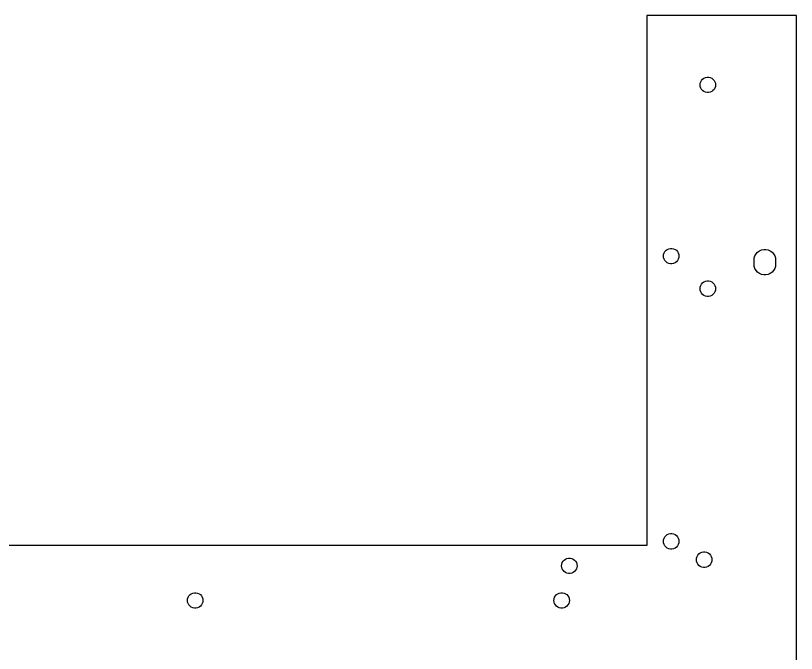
# Model space of a CAD drawing. Extents: x 0 to 383, y 0 to 350.
# Drawn here: x 191.7 to 383.3, y 193.5 to 349.8 of the extents above; entities that cross this region are included whole.
import ezdxf

# ---------------------------------------------------------------- set-up
doc = ezdxf.new("R2010")
doc.units = 0
doc.layers.add('Layer_1', color=7, linetype='CONTINUOUS')

msp = doc.modelspace()

# ---------------------------------------------------------------- linework, layer by layer
at = {"layer": 'Layer_1', "color": 5}
for points in [[(41.945139, 100.00698), (125.83576, 100.00698), (125.83576, 0.2495), (383.25018, 0.2495), (383.25018, 349.75009), (346.548, 349.75009), (346.548, 219.935665), (38.949045, 219.935665), (38.949045, 349.75009), (0.2495, 349.75009), (0.2495, 0.2495), (41.945139, 0.2495)], [(361.32975, 330.887046), (360.94224, 330.970186), (360.57988, 331.131937), (360.25942, 331.364737), (359.99368, 331.659138), (359.79514, 332.00267), (359.67323, 332.380214), (359.63133, 332.774651), (359.67323, 333.169051), (359.79514, 333.546595), (359.99368, 333.890128), (360.25942, 334.184907), (360.57988, 334.417329), (360.94224, 334.57908), (361.32975, 334.66222), (361.72722, 334.66222), (362.11471, 334.57908), (362.47707, 334.417329), (362.79754, 334.184907), (363.06327, 333.890128), (363.2622, 333.546595), (363.38412, 333.169051), (363.42602, 332.774651), (363.38412, 332.380214), (363.2622, 332.00267), (363.06327, 331.659138), (362.79754, 331.364737), (362.47707, 331.131937), (362.11471, 330.970186), (361.72722, 330.887046)], [(352.34145, 288.946829), (351.95395, 289.029969), (351.59144, 289.191719), (351.27086, 289.424142), (351.00521, 289.718921), (350.80648, 290.062452), (350.68464, 290.439997), (350.64264, 290.834434), (350.68464, 291.228871), (350.80648, 291.606416), (351.00521, 291.949947), (351.27086, 292.244726), (351.59144, 292.477147), (351.95395, 292.638898), (352.34145, 292.722038), (352.73894, 292.722038), (353.12643, 292.638898), (353.48894, 292.477147), (353.80952, 292.244726), (354.07518, 291.949947), (354.2739, 291.606416), (354.39576, 291.228871), (354.43776, 290.834434), (354.39576, 290.439997), (354.2739, 290.062452), (354.07518, 289.718921), (353.80952, 289.424142), (353.48894, 289.191719), (353.12643, 289.029969), (352.73894, 288.946829)], [(375.23363, 286.205759), (374.69232, 286.320647), (374.18697, 286.545133), (373.73956, 286.870902), (373.3689, 287.281288), (373.09222, 287.760607), (372.92161, 288.286863), (372.86381, 288.837042), (372.89021, 289.086471), (372.86381, 289.3359), (372.89021, 289.585328), (372.86381, 289.834757), (372.92161, 290.384974), (373.09222, 290.911193), (373.3689, 291.390512), (373.73956, 291.800973), (374.18697, 292.126742), (374.69232, 292.351228), (375.23363, 292.466115), (375.78688, 292.466115), (376.3282, 292.351228), (376.83354, 292.126742), (377.28094, 291.800973), (377.65161, 291.390512), (377.92828, 290.911193), (378.0989, 290.384974), (378.1567, 289.834757), (378.1303, 289.585328), (378.1567, 289.3359), (378.1303, 289.086471), (378.1567, 288.837042), (378.0989, 288.286863), (377.92828, 287.760607), (377.65161, 287.281288), (377.28094, 286.870902), (376.83354, 286.545133), (376.3282, 286.320647), (375.78688, 286.205759)], [(361.32975, 280.958234), (360.94224, 281.041374), (360.57988, 281.203124), (360.25942, 281.435546), (359.99368, 281.730326), (359.79514, 282.073857), (359.67323, 282.451401), (359.63133, 282.845839), (359.67323, 283.240276), (359.79514, 283.61782), (359.99368, 283.961352), (360.25942, 284.256131), (360.57988, 284.488553), (360.94224, 284.650304), (361.32975, 284.733444), (361.72722, 284.733444), (362.11471, 284.650304), (362.47707, 284.488553), (362.79754, 284.256131), (363.06327, 283.961352), (363.2622, 283.61782), (363.38412, 283.240276), (363.42602, 282.845839), (363.38412, 282.451401), (363.2622, 282.073857), (363.06327, 281.730326), (362.79754, 281.435546), (362.47707, 281.203124), (362.11471, 281.041374), (361.72722, 280.958234)], [(352.34145, 219.046755), (351.95395, 219.129955), (351.59144, 219.291705), (351.27086, 219.524125), (351.00521, 219.818905), (350.80648, 220.162435), (350.68464, 220.539975), (350.64264, 220.934415), (350.68464, 221.328855), (350.80648, 221.706395), (351.00521, 222.049925), (351.27086, 222.344335), (351.59144, 222.577135), (351.95395, 222.738885), (352.34145, 222.821985), (352.73894, 222.821985), (353.12643, 222.738885), (353.48894, 222.577135), (353.80952, 222.344335), (354.07518, 222.049925), (354.2739, 221.706395), (354.39576, 221.328855), (354.43776, 220.934415), (354.39576, 220.539975), (354.2739, 220.162435), (354.07518, 219.818905), (353.80952, 219.524125), (353.48894, 219.291705), (353.12643, 219.129955), (352.73894, 219.046755)], [(360.4309, 214.553188), (360.0434, 214.636288), (359.68103, 214.798038), (359.36057, 215.030838), (359.09484, 215.325238), (358.8963, 215.668768), (358.77438, 216.046308), (358.73248, 216.440748), (358.77438, 216.835188), (358.8963, 217.212728), (359.09484, 217.556258), (359.36057, 217.851038), (359.68103, 218.083468), (360.0434, 218.245218), (360.4309, 218.328318), (360.82841, 218.328318), (361.21587, 218.245218), (361.57861, 218.083468), (361.89907, 217.851038), (362.1648, 217.556258), (362.36334, 217.212728), (362.48527, 216.835188), (362.52717, 216.440748), (362.48527, 216.046308), (362.36334, 215.668768), (362.1648, 215.325238), (361.89907, 215.030838), (361.57861, 214.798038), (361.21587, 214.636288), (360.82841, 214.553188)], [(327.374, 213.055338), (326.98651, 213.138438), (326.62399, 213.300188), (326.30342, 213.532608), (326.03776, 213.827388), (325.83903, 214.170918), (325.71719, 214.548468), (325.67519, 214.942898), (325.71719, 215.337338), (325.83903, 215.714888), (326.03776, 216.058418), (326.30342, 216.353198), (326.62399, 216.585618), (326.98651, 216.747368), (327.374, 216.830468), (327.77149, 216.830468), (328.15898, 216.747368), (328.52149, 216.585618), (328.84207, 216.353198), (329.10773, 216.058418), (329.30646, 215.714888), (329.42831, 215.337338), (329.47031, 214.942898), (329.42831, 214.548468), (329.30646, 214.170918), (329.10773, 213.827388), (328.84207, 213.532608), (328.52149, 213.300188), (328.15898, 213.138438), (327.77149, 213.055338)], [(235.59366, 204.567514), (235.20617, 204.650614), (234.84366, 204.812364), (234.52308, 205.044784), (234.25742, 205.339564), (234.05868, 205.683094), (233.93684, 206.060644), (233.89484, 206.455074), (233.93684, 206.849514), (234.05868, 207.227064), (234.25742, 207.570594), (234.52308, 207.864991), (234.84366, 208.097411), (235.20617, 208.259161), (235.59366, 208.342261), (235.99114, 208.342261), (236.37864, 208.259161), (236.74116, 208.097411), (237.06173, 207.864991), (237.32739, 207.570594), (237.52612, 207.227064), (237.64796, 206.849514), (237.68996, 206.455074), (237.64796, 206.060644), (237.52612, 205.683094), (237.32739, 205.339564), (237.06173, 205.044784), (236.74116, 204.812364), (236.37864, 204.650614), (235.99114, 204.567514)], [(325.47648, 204.567514), (325.08898, 204.650614), (324.72646, 204.812364), (324.40589, 205.044784), (324.14023, 205.339564), (323.9415, 205.683094), (323.81966, 206.060644), (323.77766, 206.455074), (323.81966, 206.849514), (323.9415, 207.227064), (324.14023, 207.570594), (324.40589, 207.864991), (324.72646, 208.097411), (325.08898, 208.259161), (325.47648, 208.342261), (325.87396, 208.342261), (326.26145, 208.259161), (326.62396, 208.097411), (326.94454, 207.864991), (327.2102, 207.570594), (327.40894, 207.227064), (327.53078, 206.849514), (327.57278, 206.455074), (327.53078, 206.060644), (327.40894, 205.683094), (327.2102, 205.339564), (326.94454, 205.044784), (326.62396, 204.812364), (326.26145, 204.650614), (325.87396, 204.567514)]]:
    msp.add_lwpolyline(points, close=True, dxfattribs=at)

doc.saveas('drawing.dxf')
